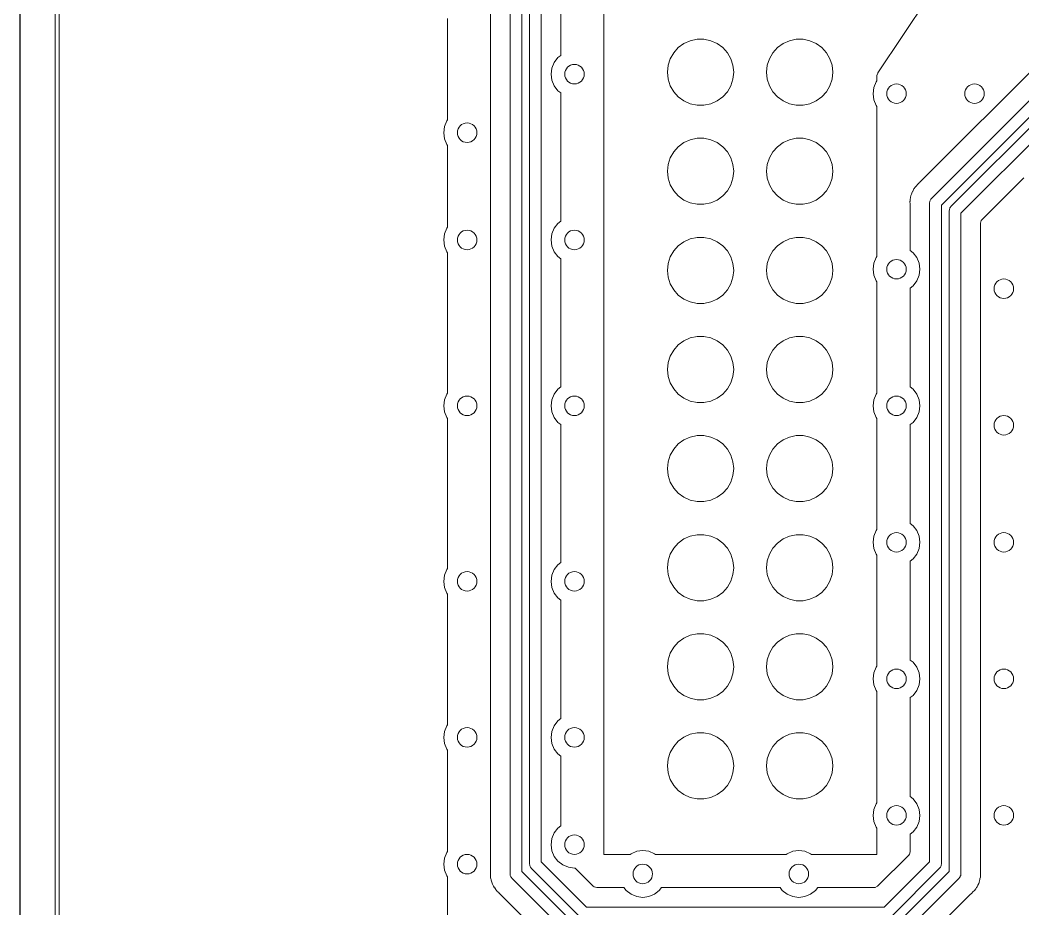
# Model space of a CAD drawing. Header units: millimetres. Extents: x 0 to 594, y 0 to 420.
# Drawn here: x 102.7 to 154.1, y 184.8 to 230.3 of the extents above; entities that cross this region are included whole.
import ezdxf

# ---------------------------------------------------------------- set-up
doc = ezdxf.new("R2010")
doc.units = ezdxf.units.MM
doc.linetypes.add('K5LT32768', pattern=[0])
picture_1 = doc.add_image_def('image1.png', size_in_pixel=(1000, 1000))

msp = doc.modelspace()

# ---------------------------------------------------------------- linework, layer by layer
at = {"color": 7, "linetype": 'K5LT32768', "lineweight": 18}
for p, q in [((104.5, 171.559), (104.5, 299.559)), ((104.7, 299.459), (104.7, 171.659)), ((132.6, 241.12), (132.6, 187.559)), ((127.8, 186.559), (127.8, 240.473)), ((128.4, 240.349), (128.4, 186.683)), ((128.8, 187.059), (128.8, 240.059)), ((129.4, 239.935), (129.4, 187.183)), ((146.641, 227.621), (152.6, 236.559)), ((130.401, 228.522), (130.401, 234.596)), ((158.415, 231.628), (148.801, 222.014)), ((149.388, 221.185), (159.786, 231.583)), ((160.343, 231.292), (149.9, 220.849)), ((126.799, 231.051), (126.799, 224.566)), ((150.388, 220.771), (160.388, 230.771)), ((124.6, 225.21), (124.6, 230.408)), ((160.724, 230.259), (150.9, 220.435)), ((136.71, 229.131), (137.034, 229.276)), ((137.034, 229.276), (137.382, 229.35)), ((137.382, 229.35), (137.737, 229.35)), ((137.737, 229.35), (138.085, 229.276)), ((138.085, 229.276), (138.41, 229.131)), ((141.79, 229.131), (142.114, 229.276)), ((142.114, 229.276), (142.462, 229.35)), ((142.462, 229.35), (142.817, 229.35)), ((142.817, 229.35), (143.165, 229.276)), ((143.165, 229.276), (143.49, 229.131)), ((136.184, 228.658), (136.422, 228.922)), ((136.422, 228.922), (136.71, 229.131)), ((138.41, 229.131), (138.697, 228.922)), ((138.697, 228.922), (138.935, 228.658)), ((141.264, 228.658), (141.502, 228.922)), ((141.502, 228.922), (141.79, 229.131)), ((143.49, 229.131), (143.777, 228.922)), ((143.777, 228.922), (144.015, 228.658)), ((129.941, 227.869), (130.061, 228.159)), ((130.061, 228.159), (130.251, 228.407)), ((130.251, 228.407), (130.401, 228.522)), ((135.897, 228.012), (136.007, 228.35)), ((136.007, 228.35), (136.184, 228.658)), ((138.935, 228.658), (139.113, 228.35)), ((139.113, 228.35), (139.223, 228.012)), ((140.977, 228.012), (141.087, 228.35)), ((141.087, 228.35), (141.264, 228.658)), ((144.015, 228.658), (144.193, 228.35)), ((144.193, 228.35), (144.303, 228.012)), ((129.9, 227.559), (129.941, 227.869)), ((135.86, 227.659), (135.897, 228.012)), ((135.897, 227.305), (135.86, 227.659)), ((139.223, 228.012), (139.26, 227.659)), ((139.26, 227.659), (139.223, 227.305)), ((140.94, 227.659), (140.977, 228.012)), ((140.977, 227.305), (140.94, 227.659)), ((144.303, 228.012), (144.34, 227.659)), ((144.34, 227.659), (144.303, 227.305)), ((129.941, 227.248), (129.9, 227.559)), ((130.061, 226.959), (129.941, 227.248)), ((136.007, 226.967), (135.897, 227.305)), ((139.223, 227.305), (139.113, 226.967)), ((141.087, 226.967), (140.977, 227.305)), ((144.303, 227.305), (144.193, 226.967)), ((146.441, 226.869), (146.561, 227.159)), ((146.561, 227.159), (146.6, 227.21)), ((146.6, 227.484), (146.639, 227.618)), ((146.6, 227.21), (146.6, 227.484)), ((146.639, 227.618), (146.641, 227.621)), ((130.251, 226.71), (130.061, 226.959)), ((130.401, 226.596), (130.251, 226.71)), ((136.184, 226.66), (136.007, 226.967)), ((136.422, 226.395), (136.184, 226.66)), ((138.935, 226.66), (138.697, 226.395)), ((139.113, 226.967), (138.935, 226.66)), ((141.264, 226.66), (141.087, 226.967)), ((141.502, 226.395), (141.264, 226.66)), ((144.015, 226.66), (143.777, 226.395)), ((144.193, 226.967), (144.015, 226.66)), ((146.4, 226.559), (146.441, 226.869)), ((130.401, 220.022), (130.401, 226.596)), ((136.71, 226.187), (136.422, 226.395)), ((137.034, 226.042), (136.71, 226.187)), ((138.41, 226.187), (138.085, 226.042)), ((138.697, 226.395), (138.41, 226.187)), ((141.79, 226.187), (141.502, 226.395)), ((142.114, 226.042), (141.79, 226.187)), ((143.49, 226.187), (143.165, 226.042)), ((143.777, 226.395), (143.49, 226.187)), ((146.441, 226.248), (146.4, 226.559)), ((146.561, 225.959), (146.441, 226.248)), ((137.382, 225.968), (137.034, 226.042)), ((137.737, 225.968), (137.382, 225.968)), ((138.085, 226.042), (137.737, 225.968)), ((142.462, 225.968), (142.114, 226.042)), ((142.817, 225.968), (142.462, 225.968)), ((143.165, 226.042), (142.817, 225.968)), ((146.6, 225.908), (146.561, 225.959)), ((146.6, 218.21), (146.6, 225.908)), ((124.441, 224.869), (124.561, 225.159)), ((124.561, 225.159), (124.6, 225.21)), ((124.4, 224.559), (124.441, 224.869)), ((126.799, 224.566), (126.8, 224.559)), ((124.441, 224.248), (124.4, 224.559)), ((124.561, 223.959), (124.441, 224.248)), ((126.8, 224.559), (126.799, 224.551)), ((126.799, 224.551), (126.799, 219.066)), ((136.422, 223.842), (136.71, 224.051)), ((136.71, 224.051), (137.034, 224.196)), ((137.034, 224.196), (137.382, 224.27)), ((137.382, 224.27), (137.737, 224.27)), ((137.737, 224.27), (138.085, 224.196)), ((138.085, 224.196), (138.41, 224.051)), ((138.41, 224.051), (138.697, 223.842)), ((141.502, 223.842), (141.79, 224.051)), ((141.79, 224.051), (142.114, 224.196)), ((142.114, 224.196), (142.462, 224.27)), ((142.462, 224.27), (142.817, 224.27)), ((142.817, 224.27), (143.165, 224.196)), ((143.165, 224.196), (143.49, 224.051)), ((143.49, 224.051), (143.777, 223.842)), ((124.6, 223.908), (124.561, 223.959)), ((124.6, 219.71), (124.6, 223.908)), ((136.007, 223.27), (136.184, 223.578)), ((136.184, 223.578), (136.422, 223.842)), ((138.697, 223.842), (138.935, 223.578)), ((138.935, 223.578), (139.113, 223.27)), ((141.087, 223.27), (141.264, 223.578)), ((141.264, 223.578), (141.502, 223.842)), ((143.777, 223.842), (144.015, 223.578)), ((144.015, 223.578), (144.193, 223.27)), ((135.897, 222.932), (136.007, 223.27)), ((139.113, 223.27), (139.223, 222.932)), ((140.977, 222.932), (141.087, 223.27)), ((144.193, 223.27), (144.303, 222.932)), ((135.86, 222.579), (135.897, 222.932)), ((135.897, 222.225), (135.86, 222.579)), ((139.223, 222.932), (139.26, 222.579)), ((139.26, 222.579), (139.223, 222.225)), ((140.94, 222.579), (140.977, 222.932)), ((140.977, 222.225), (140.94, 222.579)), ((144.303, 222.932), (144.34, 222.579)), ((144.34, 222.579), (144.303, 222.225)), ((136.007, 221.887), (135.897, 222.225)), ((139.223, 222.225), (139.113, 221.887)), ((141.087, 221.887), (140.977, 222.225)), ((144.303, 222.225), (144.193, 221.887)), ((148.776, 221.993), (148.764, 221.983)), ((148.801, 222.014), (148.776, 221.994)), ((148.776, 221.994), (148.776, 221.993)), ((151.973, 220.093), (154.129, 222.249)), ((136.184, 221.58), (136.007, 221.887)), ((136.422, 221.315), (136.184, 221.58)), ((138.935, 221.58), (138.697, 221.315)), ((139.113, 221.887), (138.935, 221.58)), ((141.264, 221.58), (141.087, 221.887)), ((141.502, 221.315), (141.264, 221.58)), ((144.015, 221.58), (143.777, 221.315)), ((144.193, 221.887), (144.015, 221.58)), ((148.427, 221.541), (148.381, 221.456)), ((148.432, 221.551), (148.427, 221.541)), ((148.471, 221.641), (148.432, 221.551)), ((148.497, 221.674), (148.471, 221.641)), ((148.518, 221.707), (148.497, 221.674)), ((148.539, 221.744), (148.518, 221.707)), ((148.605, 221.815), (148.539, 221.744)), ((148.613, 221.824), (148.605, 221.815)), ((148.622, 221.835), (148.613, 221.824)), ((148.644, 221.857), (148.622, 221.835)), ((148.665, 221.879), (148.644, 221.857)), ((148.715, 221.931), (148.665, 221.879)), ((148.764, 221.983), (148.715, 221.931)), ((136.71, 221.107), (136.422, 221.315)), ((137.034, 220.962), (136.71, 221.107)), ((138.41, 221.107), (138.085, 220.962)), ((138.697, 221.315), (138.41, 221.107)), ((141.79, 221.107), (141.502, 221.315)), ((142.114, 220.962), (141.79, 221.107)), ((143.49, 221.107), (143.165, 220.962)), ((143.777, 221.315), (143.49, 221.107)), ((148.293, 221.038), (148.289, 221.014)), ((148.289, 221.014), (148.298, 220.918)), ((148.296, 221.056), (148.293, 221.038)), ((148.299, 221.095), (148.296, 221.056)), ((148.323, 221.232), (148.299, 221.137)), ((148.299, 221.137), (148.299, 221.095)), ((148.325, 221.243), (148.323, 221.232)), ((148.341, 221.339), (148.325, 221.243)), ((148.357, 221.378), (148.341, 221.339)), ((148.37, 221.415), (148.357, 221.378)), ((148.381, 221.456), (148.37, 221.415)), ((149.3, 220.973), (149.31, 221.011)), ((149.3, 187.183), (149.3, 220.973)), ((149.31, 221.051), (149.33, 221.085)), ((149.31, 221.011), (149.31, 221.051)), ((149.33, 221.085), (149.34, 221.123)), ((149.34, 221.123), (149.368, 221.151)), ((149.368, 221.151), (149.388, 221.185)), ((137.382, 220.888), (137.034, 220.962)), ((137.737, 220.888), (137.382, 220.888)), ((138.085, 220.962), (137.737, 220.888)), ((142.462, 220.888), (142.114, 220.962)), ((142.817, 220.888), (142.462, 220.888)), ((143.165, 220.962), (142.817, 220.888)), ((148.298, 220.918), (148.299, 220.906)), ((148.299, 220.906), (148.299, 218.522)), ((149.9, 220.849), (149.9, 187.059)), ((150.3, 220.559), (150.31, 220.597)), ((150.3, 186.683), (150.3, 220.559)), ((150.31, 220.636), (150.33, 220.671)), ((150.31, 220.597), (150.31, 220.636)), ((150.33, 220.671), (150.34, 220.709)), ((150.34, 220.709), (150.368, 220.737)), ((150.368, 220.737), (150.388, 220.771)), ((130.251, 219.907), (130.401, 220.022)), ((150.9, 220.435), (150.9, 186.559)), ((151.901, 219.917), (151.94, 220.051)), ((151.94, 220.051), (151.973, 220.093)), ((124.441, 219.369), (124.561, 219.659)), ((124.561, 219.659), (124.6, 219.71)), ((129.941, 219.369), (130.061, 219.659)), ((130.061, 219.659), (130.251, 219.907)), ((151.901, 216.566), (151.901, 219.917)), ((124.4, 219.059), (124.441, 219.369)), ((124.441, 218.748), (124.4, 219.059)), ((126.799, 219.066), (126.8, 219.059)), ((126.8, 219.059), (126.799, 219.051)), ((126.799, 219.051), (126.799, 210.566)), ((129.9, 219.059), (129.941, 219.369)), ((129.941, 218.748), (129.9, 219.059)), ((136.422, 218.762), (136.71, 218.971)), ((136.71, 218.971), (137.034, 219.116)), ((137.034, 219.116), (137.382, 219.19)), ((137.382, 219.19), (137.737, 219.19)), ((137.737, 219.19), (138.085, 219.116)), ((138.085, 219.116), (138.41, 218.971)), ((138.41, 218.971), (138.697, 218.762)), ((141.502, 218.762), (141.79, 218.971)), ((141.79, 218.971), (142.114, 219.116)), ((142.114, 219.116), (142.462, 219.19)), ((142.462, 219.19), (142.817, 219.19)), ((142.817, 219.19), (143.165, 219.116)), ((143.165, 219.116), (143.49, 218.971)), ((143.49, 218.971), (143.777, 218.762)), ((124.561, 218.459), (124.441, 218.748)), ((124.6, 218.408), (124.561, 218.459)), ((124.6, 211.21), (124.6, 218.408)), ((130.061, 218.459), (129.941, 218.748)), ((130.251, 218.21), (130.061, 218.459)), ((136.007, 218.19), (136.184, 218.498)), ((136.184, 218.498), (136.422, 218.762)), ((138.697, 218.762), (138.935, 218.498)), ((138.935, 218.498), (139.113, 218.19)), ((141.087, 218.19), (141.264, 218.498)), ((141.264, 218.498), (141.502, 218.762)), ((143.777, 218.762), (144.015, 218.498)), ((144.015, 218.498), (144.193, 218.19)), ((148.299, 218.522), (148.448, 218.407)), ((148.448, 218.407), (148.639, 218.159)), ((130.401, 218.096), (130.251, 218.21)), ((130.401, 211.522), (130.401, 218.096)), ((135.897, 217.852), (136.007, 218.19)), ((139.113, 218.19), (139.223, 217.852)), ((140.977, 217.852), (141.087, 218.19)), ((144.193, 218.19), (144.303, 217.852)), ((146.441, 217.869), (146.561, 218.159)), ((146.561, 218.159), (146.6, 218.21)), ((148.639, 218.159), (148.759, 217.869)), ((135.86, 217.499), (135.897, 217.852)), ((135.897, 217.145), (135.86, 217.499)), ((139.223, 217.852), (139.26, 217.499)), ((139.26, 217.499), (139.223, 217.145)), ((140.94, 217.499), (140.977, 217.852)), ((140.977, 217.145), (140.94, 217.499)), ((144.303, 217.852), (144.34, 217.499)), ((144.34, 217.499), (144.303, 217.145)), ((146.4, 217.559), (146.441, 217.869)), ((146.441, 217.248), (146.4, 217.559)), ((148.759, 217.869), (148.8, 217.559)), ((148.8, 217.559), (148.759, 217.248)), ((136.007, 216.807), (135.897, 217.145)), ((139.223, 217.145), (139.113, 216.807)), ((141.087, 216.807), (140.977, 217.145)), ((144.303, 217.145), (144.193, 216.807)), ((146.561, 216.959), (146.441, 217.248)), ((146.6, 216.908), (146.561, 216.959)), ((146.6, 211.21), (146.6, 216.908)), ((148.639, 216.959), (148.448, 216.71)), ((148.759, 217.248), (148.639, 216.959)), ((136.184, 216.5), (136.007, 216.807)), ((136.422, 216.235), (136.184, 216.5)), ((138.935, 216.5), (138.697, 216.235)), ((139.113, 216.807), (138.935, 216.5)), ((141.264, 216.5), (141.087, 216.807)), ((141.502, 216.235), (141.264, 216.5)), ((144.015, 216.5), (143.777, 216.235)), ((144.193, 216.807), (144.015, 216.5)), ((148.448, 216.71), (148.299, 216.596)), ((148.299, 216.596), (148.299, 211.522)), ((151.9, 216.559), (151.901, 216.566)), ((151.901, 216.551), (151.9, 216.559)), ((151.901, 209.566), (151.901, 216.551)), ((136.71, 216.027), (136.422, 216.235)), ((137.034, 215.882), (136.71, 216.027)), ((137.382, 215.808), (137.034, 215.882)), ((138.085, 215.882), (137.737, 215.808)), ((138.41, 216.027), (138.085, 215.882)), ((138.697, 216.235), (138.41, 216.027)), ((141.79, 216.027), (141.502, 216.235)), ((142.114, 215.882), (141.79, 216.027)), ((142.462, 215.808), (142.114, 215.882)), ((143.165, 215.882), (142.817, 215.808)), ((143.49, 216.027), (143.165, 215.882)), ((143.777, 216.235), (143.49, 216.027)), ((137.737, 215.808), (137.382, 215.808)), ((142.817, 215.808), (142.462, 215.808)), ((136.422, 213.682), (136.71, 213.891)), ((136.71, 213.891), (137.034, 214.036)), ((137.034, 214.036), (137.382, 214.11)), ((137.382, 214.11), (137.737, 214.11)), ((137.737, 214.11), (138.085, 214.036)), ((138.085, 214.036), (138.41, 213.891)), ((138.41, 213.891), (138.697, 213.682)), ((141.502, 213.682), (141.79, 213.891)), ((141.79, 213.891), (142.114, 214.036)), ((142.114, 214.036), (142.462, 214.11)), ((142.462, 214.11), (142.817, 214.11)), ((142.817, 214.11), (143.165, 214.036)), ((143.165, 214.036), (143.49, 213.891)), ((143.49, 213.891), (143.777, 213.682)), ((136.007, 213.11), (136.184, 213.418)), ((136.184, 213.418), (136.422, 213.682)), ((138.697, 213.682), (138.935, 213.418)), ((138.935, 213.418), (139.113, 213.11)), ((141.087, 213.11), (141.264, 213.418)), ((141.264, 213.418), (141.502, 213.682)), ((143.777, 213.682), (144.015, 213.418)), ((144.015, 213.418), (144.193, 213.11)), ((135.86, 212.419), (135.897, 212.772)), ((135.897, 212.772), (136.007, 213.11)), ((139.113, 213.11), (139.223, 212.772)), ((139.223, 212.772), (139.26, 212.419)), ((140.94, 212.419), (140.977, 212.772)), ((140.977, 212.772), (141.087, 213.11)), ((144.193, 213.11), (144.303, 212.772)), ((144.303, 212.772), (144.34, 212.419)), ((135.897, 212.065), (135.86, 212.419)), ((139.26, 212.419), (139.223, 212.065)), ((140.977, 212.065), (140.94, 212.419)), ((144.34, 212.419), (144.303, 212.065)), ((136.007, 211.727), (135.897, 212.065)), ((136.184, 211.42), (136.007, 211.727)), ((139.113, 211.727), (138.935, 211.42)), ((139.223, 212.065), (139.113, 211.727)), ((141.087, 211.727), (140.977, 212.065)), ((141.264, 211.42), (141.087, 211.727)), ((144.193, 211.727), (144.015, 211.42)), ((144.303, 212.065), (144.193, 211.727)), ((124.561, 211.159), (124.6, 211.21)), ((130.061, 211.159), (130.251, 211.407)), ((130.251, 211.407), (130.401, 211.522)), ((136.422, 211.155), (136.184, 211.42)), ((138.935, 211.42), (138.697, 211.155)), ((141.502, 211.155), (141.264, 211.42)), ((144.015, 211.42), (143.777, 211.155)), ((146.561, 211.159), (146.6, 211.21)), ((148.299, 211.522), (148.448, 211.407)), ((148.448, 211.407), (148.639, 211.159)), ((124.4, 210.559), (124.441, 210.869)), ((124.441, 210.869), (124.561, 211.159)), ((129.9, 210.559), (129.941, 210.869)), ((129.941, 210.869), (130.061, 211.159)), ((136.71, 210.947), (136.422, 211.155)), ((137.034, 210.802), (136.71, 210.947)), ((137.382, 210.728), (137.034, 210.802)), ((137.737, 210.728), (137.382, 210.728)), ((138.085, 210.802), (137.737, 210.728)), ((138.41, 210.947), (138.085, 210.802)), ((138.697, 211.155), (138.41, 210.947)), ((141.79, 210.947), (141.502, 211.155)), ((142.114, 210.802), (141.79, 210.947)), ((142.462, 210.728), (142.114, 210.802)), ((142.817, 210.728), (142.462, 210.728)), ((143.165, 210.802), (142.817, 210.728)), ((143.49, 210.947), (143.165, 210.802)), ((143.777, 211.155), (143.49, 210.947)), ((146.4, 210.559), (146.441, 210.869)), ((146.441, 210.869), (146.561, 211.159)), ((148.639, 211.159), (148.759, 210.869)), ((148.759, 210.869), (148.8, 210.559)), ((124.441, 210.248), (124.4, 210.559)), ((124.561, 209.959), (124.441, 210.248)), ((126.799, 210.566), (126.8, 210.559)), ((126.8, 210.559), (126.799, 210.551)), ((126.799, 210.551), (126.799, 201.566)), ((129.941, 210.248), (129.9, 210.559)), ((130.061, 209.959), (129.941, 210.248)), ((146.441, 210.248), (146.4, 210.559)), ((146.561, 209.959), (146.441, 210.248)), ((148.759, 210.248), (148.639, 209.959)), ((148.8, 210.559), (148.759, 210.248)), ((124.6, 209.908), (124.561, 209.959)), ((124.6, 202.21), (124.6, 209.908)), ((130.251, 209.71), (130.061, 209.959)), ((130.401, 209.596), (130.251, 209.71)), ((146.6, 209.908), (146.561, 209.959)), ((146.6, 204.21), (146.6, 209.908)), ((148.448, 209.71), (148.299, 209.596)), ((148.639, 209.959), (148.448, 209.71)), ((130.401, 202.522), (130.401, 209.596)), ((148.299, 209.596), (148.299, 204.522)), ((151.9, 209.559), (151.901, 209.566)), ((151.901, 209.551), (151.9, 209.559)), ((151.901, 203.566), (151.901, 209.551)), ((136.422, 208.602), (136.71, 208.811)), ((136.71, 208.811), (137.034, 208.956)), ((137.034, 208.956), (137.382, 209.03)), ((137.382, 209.03), (137.737, 209.03)), ((137.737, 209.03), (138.085, 208.956)), ((138.085, 208.956), (138.41, 208.811)), ((138.41, 208.811), (138.697, 208.602)), ((141.502, 208.602), (141.79, 208.811)), ((141.79, 208.811), (142.114, 208.956)), ((142.114, 208.956), (142.462, 209.03)), ((142.462, 209.03), (142.817, 209.03)), ((142.817, 209.03), (143.165, 208.956)), ((143.165, 208.956), (143.49, 208.811)), ((143.49, 208.811), (143.777, 208.602)), ((136.007, 208.03), (136.184, 208.338)), ((136.184, 208.338), (136.422, 208.602)), ((138.697, 208.602), (138.935, 208.338)), ((138.935, 208.338), (139.113, 208.03)), ((141.087, 208.03), (141.264, 208.338)), ((141.264, 208.338), (141.502, 208.602)), ((143.777, 208.602), (144.015, 208.338)), ((144.015, 208.338), (144.193, 208.03)), ((135.86, 207.339), (135.897, 207.692)), ((135.897, 207.692), (136.007, 208.03)), ((139.113, 208.03), (139.223, 207.692)), ((139.223, 207.692), (139.26, 207.339)), ((140.94, 207.339), (140.977, 207.692)), ((140.977, 207.692), (141.087, 208.03)), ((144.193, 208.03), (144.303, 207.692)), ((144.303, 207.692), (144.34, 207.339)), ((135.897, 206.985), (135.86, 207.339)), ((139.26, 207.339), (139.223, 206.985)), ((140.977, 206.985), (140.94, 207.339)), ((144.34, 207.339), (144.303, 206.985)), ((136.007, 206.647), (135.897, 206.985)), ((136.184, 206.34), (136.007, 206.647)), ((139.113, 206.647), (138.935, 206.34)), ((139.223, 206.985), (139.113, 206.647)), ((141.087, 206.647), (140.977, 206.985)), ((141.264, 206.34), (141.087, 206.647)), ((144.193, 206.647), (144.015, 206.34)), ((144.303, 206.985), (144.193, 206.647)), ((136.422, 206.075), (136.184, 206.34)), ((136.71, 205.867), (136.422, 206.075)), ((138.697, 206.075), (138.41, 205.867)), ((138.935, 206.34), (138.697, 206.075)), ((141.502, 206.075), (141.264, 206.34)), ((141.79, 205.867), (141.502, 206.075)), ((143.777, 206.075), (143.49, 205.867)), ((144.015, 206.34), (143.777, 206.075)), ((137.034, 205.722), (136.71, 205.867)), ((137.382, 205.648), (137.034, 205.722)), ((137.737, 205.648), (137.382, 205.648)), ((138.085, 205.722), (137.737, 205.648)), ((138.41, 205.867), (138.085, 205.722)), ((142.114, 205.722), (141.79, 205.867)), ((142.462, 205.648), (142.114, 205.722)), ((142.817, 205.648), (142.462, 205.648)), ((143.165, 205.722), (142.817, 205.648)), ((143.49, 205.867), (143.165, 205.722)), ((148.299, 204.522), (148.448, 204.407)), ((146.441, 203.869), (146.561, 204.159)), ((146.561, 204.159), (146.6, 204.21)), ((148.448, 204.407), (148.639, 204.159)), ((148.639, 204.159), (148.759, 203.869)), ((136.184, 203.258), (136.422, 203.522)), ((136.422, 203.522), (136.71, 203.731)), ((136.71, 203.731), (137.034, 203.876)), ((137.034, 203.876), (137.382, 203.95)), ((137.382, 203.95), (137.737, 203.95)), ((137.737, 203.95), (138.085, 203.876)), ((138.085, 203.876), (138.41, 203.731)), ((138.41, 203.731), (138.697, 203.522)), ((138.697, 203.522), (138.935, 203.258)), ((141.264, 203.258), (141.502, 203.522)), ((141.502, 203.522), (141.79, 203.731)), ((141.79, 203.731), (142.114, 203.876)), ((142.114, 203.876), (142.462, 203.95)), ((142.462, 203.95), (142.817, 203.95)), ((142.817, 203.95), (143.165, 203.876)), ((143.165, 203.876), (143.49, 203.731)), ((143.49, 203.731), (143.777, 203.522)), ((143.777, 203.522), (144.015, 203.258)), ((146.4, 203.559), (146.441, 203.869)), ((146.441, 203.248), (146.4, 203.559)), ((148.759, 203.869), (148.8, 203.559)), ((148.8, 203.559), (148.759, 203.248)), ((151.9, 203.559), (151.901, 203.566)), ((151.901, 203.551), (151.9, 203.559)), ((151.901, 196.566), (151.901, 203.551)), ((136.007, 202.95), (136.184, 203.258)), ((138.935, 203.258), (139.113, 202.95)), ((141.087, 202.95), (141.264, 203.258)), ((144.015, 203.258), (144.193, 202.95)), ((146.561, 202.959), (146.441, 203.248)), ((148.759, 203.248), (148.639, 202.959)), ((130.251, 202.407), (130.401, 202.522)), ((135.86, 202.259), (135.897, 202.612)), ((135.897, 202.612), (136.007, 202.95)), ((139.113, 202.95), (139.223, 202.612)), ((139.223, 202.612), (139.26, 202.259)), ((140.94, 202.259), (140.977, 202.612)), ((140.977, 202.612), (141.087, 202.95)), ((144.193, 202.95), (144.303, 202.612)), ((144.303, 202.612), (144.34, 202.259)), ((146.6, 202.908), (146.561, 202.959)), ((146.6, 197.21), (146.6, 202.908)), ((148.448, 202.71), (148.299, 202.596)), ((148.299, 202.596), (148.299, 197.522)), ((148.639, 202.959), (148.448, 202.71)), ((124.441, 201.869), (124.561, 202.159)), ((124.561, 202.159), (124.6, 202.21)), ((129.941, 201.869), (130.061, 202.159)), ((130.061, 202.159), (130.251, 202.407)), ((135.897, 201.905), (135.86, 202.259)), ((139.26, 202.259), (139.223, 201.905)), ((140.977, 201.905), (140.94, 202.259)), ((144.34, 202.259), (144.303, 201.905)), ((124.4, 201.559), (124.441, 201.869)), ((124.441, 201.248), (124.4, 201.559)), ((126.799, 201.566), (126.8, 201.559)), ((126.8, 201.559), (126.799, 201.551)), ((126.799, 201.551), (126.799, 193.566)), ((129.9, 201.559), (129.941, 201.869)), ((129.941, 201.248), (129.9, 201.559)), ((136.007, 201.567), (135.897, 201.905)), ((136.184, 201.26), (136.007, 201.567)), ((139.113, 201.567), (138.935, 201.26)), ((139.223, 201.905), (139.113, 201.567)), ((141.087, 201.567), (140.977, 201.905)), ((141.264, 201.26), (141.087, 201.567)), ((144.193, 201.567), (144.015, 201.26)), ((144.303, 201.905), (144.193, 201.567)), ((124.561, 200.959), (124.441, 201.248)), ((124.6, 200.908), (124.561, 200.959)), ((130.061, 200.959), (129.941, 201.248)), ((130.251, 200.71), (130.061, 200.959)), ((136.422, 200.995), (136.184, 201.26)), ((136.71, 200.787), (136.422, 200.995)), ((138.697, 200.995), (138.41, 200.787)), ((138.935, 201.26), (138.697, 200.995)), ((141.502, 200.995), (141.264, 201.26)), ((141.79, 200.787), (141.502, 200.995)), ((143.777, 200.995), (143.49, 200.787)), ((144.015, 201.26), (143.777, 200.995)), ((124.6, 194.21), (124.6, 200.908)), ((130.401, 200.596), (130.251, 200.71)), ((130.401, 194.522), (130.401, 200.596)), ((137.034, 200.642), (136.71, 200.787)), ((137.382, 200.568), (137.034, 200.642)), ((137.737, 200.568), (137.382, 200.568)), ((138.085, 200.642), (137.737, 200.568)), ((138.41, 200.787), (138.085, 200.642)), ((142.114, 200.642), (141.79, 200.787)), ((142.462, 200.568), (142.114, 200.642)), ((142.817, 200.568), (142.462, 200.568)), ((143.165, 200.642), (142.817, 200.568)), ((143.49, 200.787), (143.165, 200.642)), ((137.034, 198.796), (137.382, 198.87)), ((137.382, 198.87), (137.737, 198.87)), ((137.737, 198.87), (138.085, 198.796)), ((142.114, 198.796), (142.462, 198.87)), ((142.462, 198.87), (142.817, 198.87)), ((142.817, 198.87), (143.165, 198.796)), ((136.184, 198.178), (136.422, 198.442)), ((136.422, 198.442), (136.71, 198.651)), ((136.71, 198.651), (137.034, 198.796)), ((138.085, 198.796), (138.41, 198.651)), ((138.41, 198.651), (138.697, 198.442)), ((138.697, 198.442), (138.935, 198.178)), ((141.264, 198.178), (141.502, 198.442)), ((141.502, 198.442), (141.79, 198.651)), ((141.79, 198.651), (142.114, 198.796)), ((143.165, 198.796), (143.49, 198.651)), ((143.49, 198.651), (143.777, 198.442)), ((143.777, 198.442), (144.015, 198.178)), ((135.897, 197.532), (136.007, 197.87)), ((136.007, 197.87), (136.184, 198.178)), ((138.935, 198.178), (139.113, 197.87)), ((139.113, 197.87), (139.223, 197.532)), ((140.977, 197.532), (141.087, 197.87)), ((141.087, 197.87), (141.264, 198.178)), ((144.015, 198.178), (144.193, 197.87)), ((144.193, 197.87), (144.303, 197.532)), ((135.86, 197.179), (135.897, 197.532)), ((139.223, 197.532), (139.26, 197.179)), ((140.94, 197.179), (140.977, 197.532)), ((144.303, 197.532), (144.34, 197.179)), ((148.299, 197.522), (148.448, 197.407)), ((148.448, 197.407), (148.639, 197.159)), ((135.897, 196.825), (135.86, 197.179)), ((136.007, 196.487), (135.897, 196.825)), ((139.223, 196.825), (139.113, 196.487)), ((139.26, 197.179), (139.223, 196.825)), ((140.977, 196.825), (140.94, 197.179)), ((141.087, 196.487), (140.977, 196.825)), ((144.303, 196.825), (144.193, 196.487)), ((144.34, 197.179), (144.303, 196.825)), ((146.4, 196.559), (146.441, 196.869)), ((146.441, 196.869), (146.561, 197.159)), ((146.561, 197.159), (146.6, 197.21)), ((148.639, 197.159), (148.759, 196.869)), ((148.759, 196.869), (148.8, 196.559)), ((136.184, 196.18), (136.007, 196.487)), ((139.113, 196.487), (138.935, 196.18)), ((141.264, 196.18), (141.087, 196.487)), ((144.193, 196.487), (144.015, 196.18)), ((146.441, 196.248), (146.4, 196.559)), ((148.8, 196.559), (148.759, 196.248)), ((151.9, 196.559), (151.901, 196.566)), ((151.901, 196.551), (151.9, 196.559)), ((151.901, 189.566), (151.901, 196.551)), ((136.422, 195.915), (136.184, 196.18)), ((136.71, 195.707), (136.422, 195.915)), ((138.697, 195.915), (138.41, 195.707)), ((138.935, 196.18), (138.697, 195.915)), ((141.502, 195.915), (141.264, 196.18)), ((141.79, 195.707), (141.502, 195.915)), ((143.777, 195.915), (143.49, 195.707)), ((144.015, 196.18), (143.777, 195.915)), ((146.561, 195.959), (146.441, 196.248)), ((146.6, 195.908), (146.561, 195.959)), ((146.6, 190.21), (146.6, 195.908)), ((148.639, 195.959), (148.448, 195.71)), ((148.759, 196.248), (148.639, 195.959)), ((137.034, 195.562), (136.71, 195.707)), ((137.382, 195.488), (137.034, 195.562)), ((137.737, 195.488), (137.382, 195.488)), ((138.085, 195.562), (137.737, 195.488)), ((138.41, 195.707), (138.085, 195.562)), ((142.114, 195.562), (141.79, 195.707)), ((142.462, 195.488), (142.114, 195.562)), ((142.817, 195.488), (142.462, 195.488)), ((143.165, 195.562), (142.817, 195.488)), ((143.49, 195.707), (143.165, 195.562)), ((148.448, 195.71), (148.299, 195.596)), ((148.299, 195.596), (148.299, 190.522)), ((130.061, 194.159), (130.251, 194.407)), ((130.251, 194.407), (130.401, 194.522)), ((124.4, 193.559), (124.441, 193.869)), ((124.441, 193.869), (124.561, 194.159)), ((124.561, 194.159), (124.6, 194.21)), ((129.9, 193.559), (129.941, 193.869)), ((129.941, 193.869), (130.061, 194.159)), ((137.034, 193.716), (137.382, 193.79)), ((137.382, 193.79), (137.737, 193.79)), ((137.737, 193.79), (138.085, 193.716)), ((142.114, 193.716), (142.462, 193.79)), ((142.462, 193.79), (142.817, 193.79)), ((142.817, 193.79), (143.165, 193.716)), ((124.441, 193.248), (124.4, 193.559)), ((124.561, 192.959), (124.441, 193.248)), ((126.799, 193.566), (126.8, 193.559)), ((126.8, 193.559), (126.799, 193.551)), ((126.799, 193.551), (126.799, 187.066)), ((129.941, 193.248), (129.9, 193.559)), ((130.061, 192.959), (129.941, 193.248)), ((136.184, 193.098), (136.422, 193.362)), ((136.422, 193.362), (136.71, 193.571)), ((136.71, 193.571), (137.034, 193.716)), ((138.085, 193.716), (138.41, 193.571)), ((138.41, 193.571), (138.697, 193.362)), ((138.697, 193.362), (138.935, 193.098)), ((141.264, 193.098), (141.502, 193.362)), ((141.502, 193.362), (141.79, 193.571)), ((141.79, 193.571), (142.114, 193.716)), ((143.165, 193.716), (143.49, 193.571)), ((143.49, 193.571), (143.777, 193.362)), ((143.777, 193.362), (144.015, 193.098)), ((124.6, 192.908), (124.561, 192.959)), ((124.6, 187.71), (124.6, 192.908)), ((130.251, 192.71), (130.061, 192.959)), ((130.401, 192.596), (130.251, 192.71)), ((135.897, 192.452), (136.007, 192.79)), ((136.007, 192.79), (136.184, 193.098)), ((138.935, 193.098), (139.113, 192.79)), ((139.113, 192.79), (139.223, 192.452)), ((140.977, 192.452), (141.087, 192.79)), ((141.087, 192.79), (141.264, 193.098)), ((144.015, 193.098), (144.193, 192.79)), ((144.193, 192.79), (144.303, 192.452)), ((130.401, 189.022), (130.401, 192.596)), ((135.86, 192.099), (135.897, 192.452)), ((139.223, 192.452), (139.26, 192.099)), ((140.94, 192.099), (140.977, 192.452)), ((144.303, 192.452), (144.34, 192.099)), ((135.897, 191.745), (135.86, 192.099)), ((136.007, 191.407), (135.897, 191.745)), ((139.223, 191.745), (139.113, 191.407)), ((139.26, 192.099), (139.223, 191.745)), ((140.977, 191.745), (140.94, 192.099)), ((141.087, 191.407), (140.977, 191.745)), ((144.303, 191.745), (144.193, 191.407)), ((144.34, 192.099), (144.303, 191.745)), ((136.184, 191.1), (136.007, 191.407)), ((139.113, 191.407), (138.935, 191.1)), ((141.264, 191.1), (141.087, 191.407)), ((144.193, 191.407), (144.015, 191.1)), ((136.422, 190.835), (136.184, 191.1)), ((136.71, 190.627), (136.422, 190.835)), ((138.697, 190.835), (138.41, 190.627)), ((138.935, 191.1), (138.697, 190.835)), ((141.502, 190.835), (141.264, 191.1)), ((141.79, 190.627), (141.502, 190.835)), ((143.777, 190.835), (143.49, 190.627)), ((144.015, 191.1), (143.777, 190.835)), ((137.034, 190.482), (136.71, 190.627)), ((137.382, 190.408), (137.034, 190.482)), ((137.737, 190.408), (137.382, 190.408)), ((138.085, 190.482), (137.737, 190.408)), ((138.41, 190.627), (138.085, 190.482)), ((142.114, 190.482), (141.79, 190.627)), ((142.462, 190.408), (142.114, 190.482)), ((142.817, 190.408), (142.462, 190.408)), ((143.165, 190.482), (142.817, 190.408)), ((143.49, 190.627), (143.165, 190.482)), ((146.441, 189.869), (146.561, 190.159)), ((146.561, 190.159), (146.6, 190.21)), ((148.299, 190.522), (148.448, 190.407)), ((148.448, 190.407), (148.639, 190.159)), ((148.639, 190.159), (148.759, 189.869)), ((146.4, 189.559), (146.441, 189.869)), ((148.759, 189.869), (148.8, 189.559)), ((146.441, 189.248), (146.4, 189.559)), ((146.561, 188.959), (146.441, 189.248)), ((148.759, 189.248), (148.639, 188.959)), ((148.8, 189.559), (148.759, 189.248)), ((151.9, 189.559), (151.901, 189.566)), ((151.901, 189.551), (151.9, 189.559)), ((151.901, 186.626), (151.901, 189.551)), ((129.941, 188.369), (130.061, 188.659)), ((130.061, 188.659), (130.251, 188.907)), ((130.251, 188.907), (130.401, 189.022)), ((146.6, 188.908), (146.561, 188.959)), ((146.6, 187.559), (146.6, 188.908)), ((148.448, 188.71), (148.299, 188.596)), ((148.299, 188.596), (148.299, 187.7)), ((148.639, 188.959), (148.448, 188.71)), ((129.9, 188.059), (129.941, 188.369)), ((124.441, 187.369), (124.561, 187.659)), ((124.561, 187.659), (124.6, 187.71)), ((129.941, 187.748), (129.9, 188.059)), ((130.061, 187.459), (129.941, 187.748)), ((133.949, 187.559), (134, 187.598)), ((134, 187.598), (134.289, 187.718)), ((134.289, 187.718), (134.6, 187.759)), ((134.6, 187.759), (134.91, 187.718)), ((134.91, 187.718), (135.2, 187.598)), ((135.2, 187.598), (135.251, 187.559)), ((141.949, 187.559), (142, 187.598)), ((142, 187.598), (142.289, 187.718)), ((142.289, 187.718), (142.6, 187.759)), ((142.6, 187.759), (142.91, 187.718)), ((142.91, 187.718), (143.2, 187.598)), ((143.2, 187.598), (143.251, 187.559)), ((148.259, 187.566), (148.226, 187.525)), ((148.299, 187.7), (148.259, 187.566)), ((124.4, 187.059), (124.441, 187.369)), ((124.441, 186.748), (124.4, 187.059)), ((126.799, 187.066), (126.8, 187.059)), ((126.8, 187.059), (126.799, 187.051)), ((126.799, 187.051), (126.799, 186.73)), ((128.81, 187.021), (128.8, 187.059)), ((129.4, 187.183), (131.724, 184.859)), ((130.251, 187.21), (130.061, 187.459)), ((130.5, 187.02), (130.251, 187.21)), ((132.6, 187.559), (133.949, 187.559)), ((135.251, 187.559), (141.949, 187.559)), ((143.251, 187.559), (146.6, 187.559)), ((148.226, 187.525), (146.634, 185.932)), ((146.976, 184.859), (149.3, 187.183)), ((149.9, 187.059), (149.89, 187.021)), ((124.561, 186.459), (124.441, 186.748)), ((126.796, 186.698), (126.794, 186.682)), ((126.794, 186.682), (126.799, 186.538)), ((126.799, 186.73), (126.795, 186.698)), ((126.795, 186.698), (126.796, 186.698)), ((126.799, 186.538), (126.799, 186.477)), ((127.81, 186.521), (127.8, 186.559)), ((128.4, 186.683), (131.224, 183.859)), ((128.81, 186.981), (128.81, 187.021)), ((128.83, 186.947), (128.81, 186.981)), ((128.84, 186.909), (128.83, 186.947)), ((128.868, 186.881), (128.84, 186.909)), ((128.888, 186.847), (128.868, 186.881)), ((131.388, 184.347), (128.888, 186.847)), ((130.789, 186.9), (130.5, 187.02)), ((131.1, 186.859), (130.789, 186.9)), ((131.135, 186.863), (131.1, 186.859)), ((132.066, 185.932), (131.135, 186.863)), ((149.812, 186.847), (147.312, 184.347)), ((147.476, 183.859), (150.3, 186.683)), ((149.832, 186.881), (149.812, 186.847)), ((149.86, 186.909), (149.832, 186.881)), ((149.87, 186.947), (149.86, 186.909)), ((149.89, 186.981), (149.87, 186.947)), ((149.89, 187.021), (149.89, 186.981)), ((150.9, 186.559), (150.89, 186.521)), ((151.901, 186.614), (151.901, 186.626)), ((151.91, 186.518), (151.901, 186.614)), ((124.6, 186.408), (124.561, 186.459)), ((124.6, 181.71), (124.6, 186.408)), ((126.799, 186.477), (126.801, 186.462)), ((126.801, 186.462), (126.802, 186.451)), ((126.802, 186.451), (126.805, 186.354)), ((126.805, 186.354), (126.816, 186.313)), ((126.816, 186.313), (126.824, 186.275)), ((126.824, 186.275), (126.83, 186.233)), ((126.83, 186.233), (126.865, 186.142)), ((126.865, 186.142), (126.869, 186.131)), ((126.869, 186.131), (126.896, 186.038)), ((126.896, 186.038), (126.918, 186.002)), ((127.81, 186.481), (127.81, 186.521)), ((127.83, 186.447), (127.81, 186.481)), ((127.84, 186.409), (127.83, 186.447)), ((127.868, 186.381), (127.84, 186.409)), ((127.888, 186.347), (127.868, 186.381)), ((130.888, 183.347), (127.888, 186.347)), ((150.812, 186.347), (147.812, 183.347)), ((150.832, 186.381), (150.812, 186.347)), ((150.86, 186.409), (150.832, 186.381)), ((150.87, 186.447), (150.86, 186.409)), ((150.89, 186.481), (150.87, 186.447)), ((150.89, 186.521), (150.89, 186.481)), ((151.772, 185.991), (151.819, 186.076)), ((151.819, 186.076), (151.83, 186.117)), ((151.83, 186.117), (151.842, 186.154)), ((151.842, 186.154), (151.859, 186.193)), ((151.859, 186.193), (151.874, 186.289)), ((151.874, 186.289), (151.877, 186.3)), ((151.877, 186.3), (151.901, 186.394)), ((151.901, 186.437), (151.904, 186.476)), ((151.901, 186.394), (151.901, 186.437)), ((151.904, 186.476), (151.91, 186.518)), ((126.918, 186.002), (126.935, 185.967)), ((126.935, 185.967), (126.946, 185.938)), ((126.946, 185.938), (126.951, 185.927)), ((126.951, 185.927), (127.008, 185.848)), ((127.008, 185.848), (127.014, 185.839)), ((127.014, 185.839), (127.064, 185.755)), ((127.064, 185.755), (127.094, 185.725)), ((127.094, 185.725), (127.119, 185.695)), ((127.119, 185.695), (127.144, 185.661)), ((127.144, 185.661), (127.219, 185.599)), ((127.219, 185.599), (127.227, 185.591)), ((127.227, 185.591), (128.76, 184.059)), ((132.107, 185.899), (132.066, 185.932)), ((132.241, 185.86), (132.107, 185.899)), ((133.637, 185.86), (132.241, 185.86)), ((133.751, 185.71), (133.637, 185.86)), ((134, 185.52), (133.751, 185.71)), ((134.289, 185.4), (134, 185.52)), ((135.2, 185.52), (134.91, 185.4)), ((135.448, 185.71), (135.2, 185.52)), ((135.563, 185.86), (135.448, 185.71)), ((141.637, 185.86), (135.563, 185.86)), ((141.751, 185.71), (141.637, 185.86)), ((142, 185.52), (141.751, 185.71)), ((142.289, 185.4), (142, 185.52)), ((143.2, 185.52), (142.91, 185.4)), ((143.448, 185.71), (143.2, 185.52)), ((143.563, 185.86), (143.448, 185.71)), ((146.458, 185.86), (143.563, 185.86)), ((146.511, 185.866), (146.458, 185.86)), ((146.634, 185.932), (146.511, 185.866)), ((149.91, 184.029), (151.399, 185.518)), ((151.399, 185.518), (151.424, 185.538)), ((151.424, 185.538), (151.436, 185.548)), ((151.424, 185.538), (151.424, 185.538)), ((151.436, 185.548), (151.534, 185.653)), ((151.534, 185.653), (151.578, 185.697)), ((151.578, 185.697), (151.587, 185.708)), ((151.587, 185.708), (151.594, 185.717)), ((151.594, 185.717), (151.661, 185.788)), ((151.661, 185.788), (151.681, 185.825)), ((151.681, 185.825), (151.702, 185.858)), ((151.702, 185.858), (151.729, 185.891)), ((151.729, 185.891), (151.767, 185.98)), ((151.767, 185.98), (151.772, 185.991)), ((134.6, 185.359), (134.289, 185.4)), ((134.91, 185.4), (134.6, 185.359)), ((142.6, 185.359), (142.289, 185.4)), ((142.91, 185.4), (142.6, 185.359)), ((131.724, 184.859), (146.976, 184.859))]:
    msp.add_line(p, q, dxfattribs=at)
for centre in [(131.1, 227.559), (147.6, 226.559), (151.6, 226.559), (125.6, 224.559), (125.6, 219.059), (131.1, 219.059), (147.6, 217.559), (153.1, 216.559), (125.6, 210.559), (131.1, 210.559), (147.6, 210.559), (153.1, 209.559), (147.6, 203.559), (153.1, 203.559), (125.6, 201.559), (131.1, 201.559), (147.6, 196.559), (153.1, 196.559), (125.6, 193.559), (131.1, 193.559), (147.6, 189.559), (153.1, 189.559), (131.1, 188.059), (125.6, 187.059), (134.6, 186.559), (142.6, 186.559)]:
    msp.add_circle(centre, 0.5, dxfattribs=at)

# ---------------------------------------------------------------- pictures from other files: only their frames are drawn
image = msp.add_image(picture_1, insert=(102.693, 139.227), size_in_units=(173.712, 173.712))
image.dxf.flags = 15

doc.saveas('drawing.dxf')
